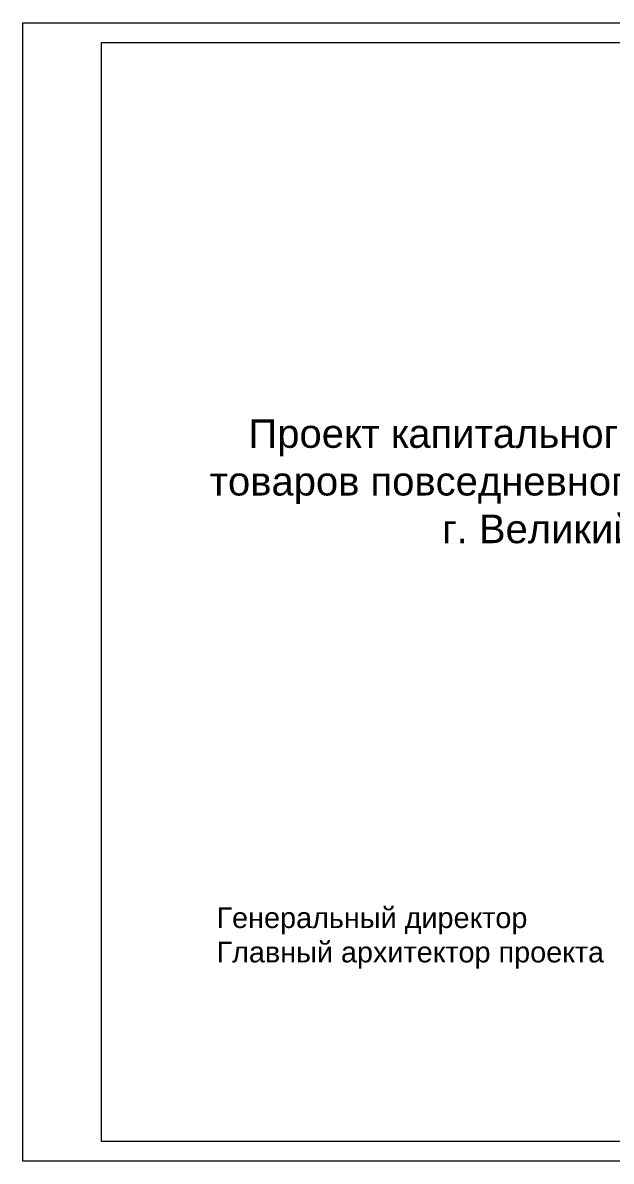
# Model space of a CAD drawing. Header units: metres. Extents: x -163 to 308, y -116 to 9.
# Drawn here: x -119.81 to -104.83, y -24.76 to 4.24 of the extents above; entities that cross this region are included whole.
import ezdxf

# ---------------------------------------------------------------- set-up
doc = ezdxf.new("R2010")
doc.units = ezdxf.units.M
doc.header["$MEASUREMENT"] = 0
doc.styles.add('GOST 2.304', font='cs_gost2304.shx')

msp = doc.modelspace()

# ---------------------------------------------------------------- linework, layer by layer
at = {"color": 7, "linetype": 'Continuous', "lineweight": 13, "flags": 128}
for points in [[(-119.81016842, 4.24013829), (-78.81016842, 4.24013829), (-78.81016842, -24.75986171), (-119.81016842, -24.75986171), (-119.81016842, 4.24013829)], [(-117.81016842, 3.74013829), (-79.31016842, 3.74013829), (-79.31016842, -24.25986171), (-117.81016842, -24.25986171), (-117.81016842, 3.74013829)]]:
    msp.add_lwpolyline(points, close=True, dxfattribs=at)

# ---------------------------------------------------------------- texts
at = {"color": 7, "linetype": 'Continuous', "lineweight": 0, "insert": (-98.6474658, -7.54765499), "char_height": 0.7285714286, "attachment_point": 5, "style": 'GOST 2.304'}
msp.add_mtext('\\fArial|b0|i0|c204204|p39;Проект капитального ремонта нежилого помещения под магазин\\P товаров повседневного спроса Магнит ММ "Микроскопия", по адресу: \\Pг. Великий Новгород, ул. Свободы, д. 25 к.1.', dxfattribs=at)
at = {"color": 7, "linetype": 'Continuous', "lineweight": 13, "insert": (-114.87974459, -18.29478292), "char_height": 0.525, "attachment_point": 1, "style": 'GOST 2.304'}
msp.add_mtext('\\fArial|b0|i0|c204204|p39;Генеральный директор\\PГлавный архитектор проекта                     \\P\\pt6300;         ', dxfattribs=at)

doc.saveas('drawing.dxf')
